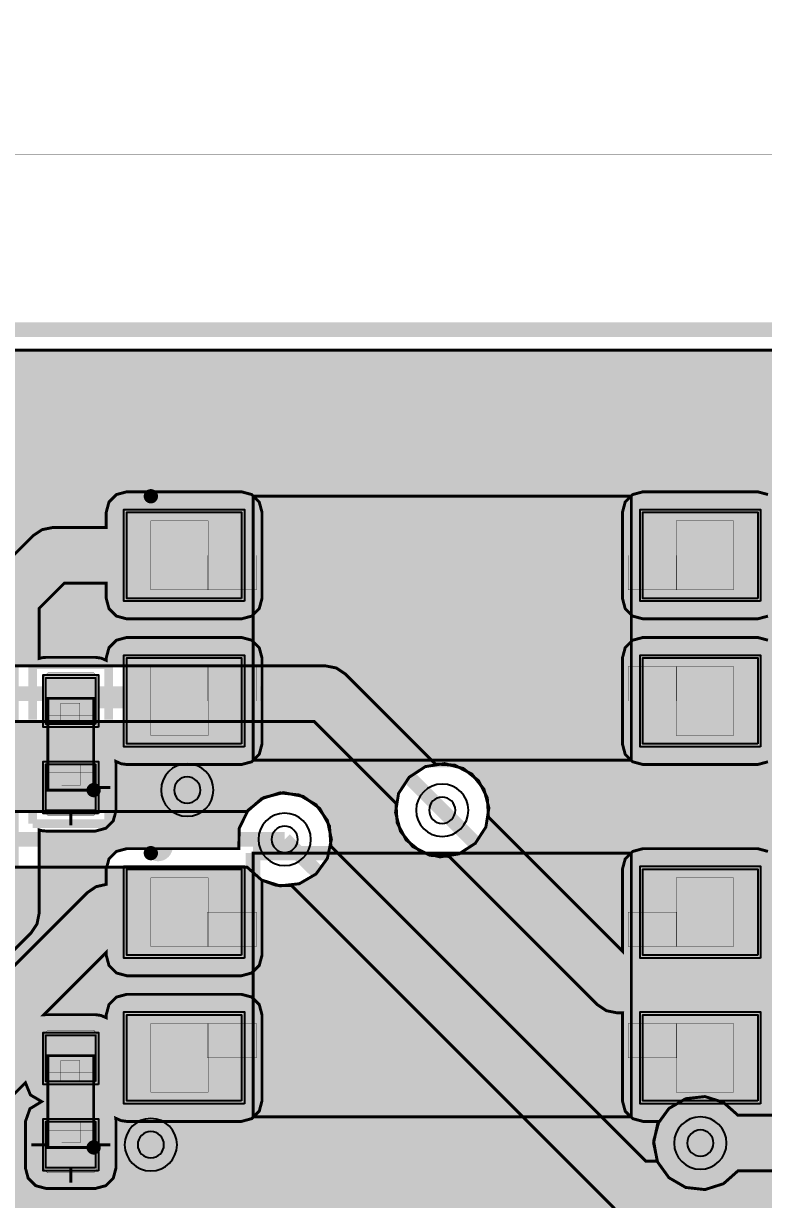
# Model space of a CAD drawing. Header units: millimetres. Extents: x 21.7 to 70.1, y -58 to -18.4.
# Drawn here: x 34.74 to 47.64, y -38.92 to -18.41 of the extents above; entities that cross this region are included whole.
import ezdxf

# ---------------------------------------------------------------- set-up
doc = ezdxf.new("R2010")
doc.units = ezdxf.units.MM
doc.header["$MEASUREMENT"] = 0
for name, color, linetype, true_color in [('Board-Outline-Layer', 7, 'Continuous', 0xff00ff), ('Bottom-Layer', 7, 'Continuous', 0x0000ff), ('Component-Marking-Layer', 7, 'Continuous', 0x66ffcc), ('Component-Shape-Layer', 7, 'Continuous', 0x00cccc), ('Document-Layer', 7, 'Continuous', 0xffffff), ('Hole-Layer', 7, 'Continuous', 0x222222), ('Multi-Layer', 7, 'Continuous', 0xc0c0c0), ('Pin-Floating-Layer', 7, 'Continuous', 0xff99ff), ('Pin-Soldering-Layer', 7, 'Continuous', 0xcc9999), ('Top-Layer', 7, 'Continuous', 0xff0000), ('Top-Paste-Mask-Layer', 7, 'Continuous', 0x808080), ('Top-Silkscreen-Layer', 7, 'Continuous', 0xffcc00), ('Top-Solder-Mask-Layer', 7, 'Continuous', 0x800080)]:
    doc.layers.add(name, color=color, linetype=linetype, true_color=true_color)

msp = doc.modelspace()

# ---------------------------------------------------------------- hatches: boundary and pattern name
at = {"layer": 'Bottom-Layer'}
for points in [[(30.203, -29.132), (30.203, -28.526), (30.215, -28.527), (30.226, -28.527), (32.551, -28.527), (32.948, -28.722), (33.39, -28.762), (33.815, -28.639), (34.168, -28.371), (34.401, -27.995), (34.482, -27.559), (34.401, -27.124), (34.168, -26.747), (33.815, -26.479), (33.39, -26.356), (32.948, -26.396), (32.551, -26.591), (30.226, -26.591), (30.215, -26.591), (30.203, -26.592), (30.203, -25.019), (30.273, -24.67), (30.47, -24.374), (30.766, -24.177), (31.115, -24.107), (56.515, -24.107), (56.864, -24.177), (57.16, -24.374), (57.358, -24.67), (57.427, -25.019), (57.427, -50.419), (57.358, -50.768), (57.16, -51.064), (56.864, -51.262), (56.515, -51.331), (31.115, -51.331), (30.766, -51.262), (30.47, -51.064), (30.273, -50.768), (30.203, -50.419), (30.203, -48.846), (30.215, -48.847), (30.226, -48.847), (32.086, -48.847), (32.217, -49.021), (32.424, -49.087), (34.124, -49.087), (34.303, -49.039), (34.434, -48.908), (34.482, -48.729), (34.482, -47.029), (34.434, -46.85), (34.303, -46.719), (34.124, -46.671), (32.424, -46.671), (32.217, -46.737), (32.086, -46.911), (30.226, -46.911), (30.215, -46.912), (30.203, -46.912), (30.203, -46.306), (30.215, -46.307), (30.226, -46.307), (32.551, -46.307), (32.948, -46.502), (33.39, -46.542), (33.815, -46.419), (34.168, -46.152), (34.401, -45.775), (34.482, -45.339), (34.401, -44.904), (34.168, -44.527), (33.815, -44.259), (33.39, -44.136), (32.948, -44.176), (32.551, -44.371), (30.226, -44.371), (30.215, -44.372), (30.203, -44.372), (30.203, -43.766), (30.215, -43.767), (30.226, -43.767), (32.551, -43.767), (32.938, -43.96), (33.368, -44.004), (33.786, -43.893), (34.139, -43.643), (34.381, -43.284), (36.526, -43.284), (39.139, -45.898), (39.139, -48.24), (38.915, -48.493), (38.813, -48.815), (38.85, -49.151), (39.02, -49.442), (39.294, -49.64), (39.624, -49.71), (39.955, -49.64), (40.228, -49.442), (40.398, -49.151), (40.435, -48.815), (40.333, -48.493), (40.109, -48.24), (40.109, -45.697), (40.072, -45.511), (39.967, -45.354), (37.07, -42.456), (36.912, -42.351), (36.727, -42.314), (34.381, -42.314), (34.139, -41.955), (33.786, -41.705), (33.368, -41.595), (32.938, -41.639), (32.551, -41.831), (30.226, -41.831), (30.215, -41.832), (30.203, -41.832), (30.203, -41.226), (30.215, -41.227), (30.226, -41.227), (32.551, -41.227), (32.938, -41.42), (33.368, -41.464), (33.786, -41.353), (34.139, -41.103), (34.381, -40.744), (37.01, -40.744), (38.818, -42.552), (38.838, -42.889), (38.994, -43.189), (39.257, -43.4), (39.584, -43.486), (39.917, -43.433), (40.201, -43.249), (40.385, -42.965), (40.438, -42.632), (40.352, -42.305), (40.141, -42.042), (39.841, -41.886), (39.504, -41.866), (37.554, -39.916), (37.397, -39.811), (37.211, -39.774), (34.381, -39.774), (34.139, -39.415), (33.786, -39.165), (33.368, -39.055), (32.938, -39.099), (32.551, -39.291), (30.226, -39.291), (30.215, -39.292), (30.203, -39.292), (30.203, -38.686), (30.215, -38.687), (30.226, -38.687), (32.551, -38.687), (32.948, -38.882), (33.39, -38.922), (33.815, -38.799), (34.168, -38.532), (34.401, -38.155), (34.482, -37.719), (34.401, -37.284), (34.168, -36.907), (33.815, -36.639), (33.39, -36.516), (32.948, -36.556), (32.551, -36.751), (30.226, -36.751), (30.215, -36.752), (30.203, -36.752), (30.203, -36.146), (30.215, -36.147), (30.226, -36.147), (32.551, -36.147), (32.948, -36.342), (33.39, -36.382), (33.815, -36.259), (34.168, -35.992), (34.401, -35.615), (34.482, -35.179), (34.401, -34.744), (34.168, -34.367), (33.815, -34.099), (33.39, -33.976), (32.948, -34.016), (32.551, -34.211), (30.226, -34.211), (30.215, -34.212), (30.203, -34.212), (30.203, -33.606), (30.215, -33.607), (30.226, -33.607), (32.551, -33.607), (32.938, -33.8), (33.368, -33.844), (33.786, -33.733), (34.139, -33.483), (34.381, -33.124), (38.635, -33.124), (38.888, -33.348), (39.21, -33.45), (39.545, -33.413), (39.837, -33.243), (40.035, -32.97), (40.105, -32.639), (40.035, -32.309), (39.837, -32.035), (39.545, -31.865), (39.21, -31.828), (38.888, -31.93), (38.635, -32.154), (34.381, -32.154), (34.139, -31.795), (33.786, -31.545), (33.368, -31.435), (32.938, -31.479), (32.551, -31.671), (30.226, -31.671), (30.215, -31.672), (30.203, -31.672), (30.203, -31.066), (30.215, -31.067), (30.226, -31.067), (32.551, -31.067), (32.938, -31.26), (33.368, -31.304), (33.786, -31.193), (34.139, -30.943), (34.381, -30.584), (39.804, -30.584), (41.231, -32.011), (41.251, -32.348), (41.407, -32.648), (41.67, -32.859), (41.997, -32.945), (42.33, -32.892), (42.614, -32.708), (42.798, -32.424), (42.851, -32.091), (42.765, -31.764), (42.554, -31.501), (42.254, -31.345), (41.917, -31.325), (40.348, -29.756), (40.191, -29.651), (40.005, -29.614), (34.381, -29.614), (34.139, -29.255), (33.786, -29.005), (33.368, -28.895), (32.938, -28.939), (32.551, -29.131), (30.226, -29.131), (30.215, -29.132)], [(50.442, -37.45), (47.193, -37.45), (46.94, -37.226), (46.618, -37.124), (46.282, -37.161), (45.99, -37.331), (45.792, -37.604), (45.722, -37.935), (45.792, -38.265), (45.99, -38.539), (46.282, -38.709), (46.618, -38.746), (46.94, -38.644), (47.193, -38.42), (50.442, -38.42), (50.442, -43.561), (50.479, -43.747), (50.584, -43.904), (51.096, -44.416), (51.188, -44.789), (51.4, -45.109), (51.709, -45.339), (51.383, -45.587), (51.168, -45.936), (51.093, -46.339), (51.168, -46.742), (51.383, -47.091), (51.709, -47.339), (51.375, -47.596), (51.16, -47.957), (51.094, -48.373), (51.185, -48.783), (51.421, -49.131), (51.769, -49.367), (52.18, -49.459), (52.595, -49.392), (52.957, -49.177), (53.213, -48.844), (53.479, -49.185), (53.854, -49.4), (54.283, -49.457), (54.701, -49.347), (55.047, -49.088), (55.268, -48.716), (55.268, -49.456), (55.036, -49.688), (51.836, -49.688), (50.724, -48.576), (50.704, -48.239), (50.548, -47.939), (50.285, -47.728), (49.958, -47.642), (49.625, -47.695), (49.341, -47.88), (49.157, -48.163), (49.104, -48.496), (49.19, -48.823), (49.401, -49.087), (49.701, -49.242), (50.038, -49.263), (51.292, -50.516), (51.449, -50.621), (51.635, -50.658), (55.237, -50.658), (55.423, -50.621), (55.58, -50.516), (56.096, -50), (56.201, -49.843), (56.238, -49.657), (56.238, -46.639), (56.201, -46.453), (56.096, -46.296), (55.806, -46.006), (55.649, -45.901), (55.463, -45.864), (55.228, -45.864), (55.017, -45.559), (54.718, -45.339), (55.038, -45.097), (55.252, -44.758), (55.333, -44.365), (55.27, -43.968), (56.06, -43.178), (56.165, -43.021), (56.202, -42.835), (56.202, -26.38), (56.165, -26.194), (56.06, -26.037), (55.207, -25.184), (55.05, -25.079), (54.864, -25.042), (50.8, -25.042), (50.614, -25.079), (50.457, -25.184), (48.761, -26.88), (48.424, -26.9), (48.124, -27.055), (47.913, -27.319), (47.827, -27.646), (47.88, -27.979), (48.065, -28.263), (48.348, -28.447), (48.681, -28.5), (49.008, -28.414), (49.272, -28.203), (49.427, -27.903), (49.448, -27.566), (51.001, -26.012), (51.3, -26.012), (51.149, -26.144), (51.093, -26.337), (51.093, -27.861), (51.141, -28.04), (51.272, -28.171), (51.451, -28.219), (51.52, -28.219), (51.225, -28.572), (51.096, -29.014), (51.156, -29.47), (50.584, -30.042), (50.479, -30.199), (50.442, -30.385)]]:
    msp.add_hatch(color=256, dxfattribs=at).paths.add_polyline_path(points)
at = {"layer": 'Component-Marking-Layer'}
for points in [[(36.897, -26.656, 1), (37.017, -26.656, 1)], [(36.897, -26.656, 1), (37.017, -26.656, 1)], [(35.9, -31.78, 1), (36.02, -31.78, 1)], [(35.9, -31.78, 1), (36.02, -31.78, 1)], [(36.897, -32.879, 1), (37.017, -32.879, 1)], [(36.897, -32.879, 1), (37.017, -32.879, 1)], [(35.9, -38.011, 1), (36.02, -38.011, 1)], [(35.9, -38.011, 1), (36.02, -38.011, 1)]]:
    msp.add_hatch(color=256, dxfattribs=at).paths.add_polyline_path(points)
at = {"layer": 'Pin-Floating-Layer'}
for points in [[(37.947, -27.686), (38.797, -27.686), (38.797, -28.286), (37.947, -28.286)], [(37.947, -27.686), (38.797, -27.686), (38.797, -28.286), (37.947, -28.286)], [(46.127, -28.286), (45.277, -28.286), (45.277, -27.686), (46.127, -27.686)], [(46.127, -28.286), (45.277, -28.286), (45.277, -27.686), (46.127, -27.686)], [(37.947, -29.626), (38.797, -29.626), (38.797, -30.226), (37.947, -30.226)], [(37.947, -29.626), (38.797, -29.626), (38.797, -30.226), (37.947, -30.226)], [(46.127, -30.226), (45.277, -30.226), (45.277, -29.626), (46.127, -29.626)], [(46.127, -30.226), (45.277, -30.226), (45.277, -29.626), (46.127, -29.626)], [(37.947, -33.909), (38.797, -33.909), (38.797, -34.509), (37.947, -34.509)], [(37.947, -33.909), (38.797, -33.909), (38.797, -34.509), (37.947, -34.509)], [(46.127, -34.509), (45.277, -34.509), (45.277, -33.909), (46.127, -33.909)], [(46.127, -34.509), (45.277, -34.509), (45.277, -33.909), (46.127, -33.909)], [(37.947, -35.849), (38.797, -35.849), (38.797, -36.449), (37.947, -36.449)], [(37.947, -35.849), (38.797, -35.849), (38.797, -36.449), (37.947, -36.449)], [(46.127, -36.449), (45.277, -36.449), (45.277, -35.849), (46.127, -35.849)], [(46.127, -36.449), (45.277, -36.449), (45.277, -35.849), (46.127, -35.849)]]:
    msp.add_hatch(color=256, dxfattribs=at).paths.add_polyline_path(points)
at = {"layer": 'Pin-Soldering-Layer'}
for points in [[(36.957, -27.086), (37.957, -27.086), (37.957, -28.286), (36.957, -28.286)], [(36.957, -27.086), (37.957, -27.086), (37.957, -28.286), (36.957, -28.286)], [(47.117, -28.286), (46.117, -28.286), (46.117, -27.086), (47.117, -27.086)], [(47.117, -28.286), (46.117, -28.286), (46.117, -27.086), (47.117, -27.086)], [(36.957, -29.626), (37.957, -29.626), (37.957, -30.826), (36.957, -30.826)], [(36.957, -29.626), (37.957, -29.626), (37.957, -30.826), (36.957, -30.826)], [(47.117, -30.826), (46.117, -30.826), (46.117, -29.626), (47.117, -29.626)], [(47.117, -30.826), (46.117, -30.826), (46.117, -29.626), (47.117, -29.626)], [(35.96, -30.179), (35.16, -30.179), (35.16, -30.479), (35.96, -30.479)], [(35.96, -30.179), (35.16, -30.179), (35.16, -30.479), (35.96, -30.479)], [(35.96, -31.779), (35.16, -31.779), (35.16, -31.479), (35.96, -31.479)], [(35.96, -31.779), (35.16, -31.779), (35.16, -31.479), (35.96, -31.479)], [(36.957, -33.309), (37.957, -33.309), (37.957, -34.509), (36.957, -34.509)], [(36.957, -33.309), (37.957, -33.309), (37.957, -34.509), (36.957, -34.509)], [(47.117, -34.509), (46.117, -34.509), (46.117, -33.309), (47.117, -33.309)], [(47.117, -34.509), (46.117, -34.509), (46.117, -33.309), (47.117, -33.309)], [(36.957, -35.849), (37.957, -35.849), (37.957, -37.049), (36.957, -37.049)], [(36.957, -35.849), (37.957, -35.849), (37.957, -37.049), (36.957, -37.049)], [(47.117, -37.049), (46.117, -37.049), (46.117, -35.849), (47.117, -35.849)], [(47.117, -37.049), (46.117, -37.049), (46.117, -35.849), (47.117, -35.849)], [(35.96, -36.411), (35.16, -36.411), (35.16, -36.711), (35.96, -36.711)], [(35.96, -36.411), (35.16, -36.411), (35.16, -36.711), (35.96, -36.711)], [(35.96, -38.011), (35.16, -38.011), (35.16, -37.711), (35.96, -37.711)], [(35.96, -38.011), (35.16, -38.011), (35.16, -37.711), (35.96, -37.711)]]:
    msp.add_hatch(color=256, dxfattribs=at).paths.add_polyline_path(points)
at = {"layer": 'Top-Layer'}
for points in [[(57.427, -25.019), (57.427, -29.627), (55.27, -27.47), (55.333, -27.068), (55.248, -26.67), (55.027, -26.329), (54.698, -26.089), (54.698, -26.035), (54.661, -25.849), (54.556, -25.692), (54.175, -25.311), (54.018, -25.206), (53.832, -25.169), (50.927, -25.169), (50.741, -25.206), (50.584, -25.311), (49.187, -26.708), (49.097, -26.833), (49.05, -26.981), (48.673, -26.871), (48.289, -26.951), (47.986, -27.201), (47.895, -27.201), (47.895, -26.936), (47.847, -26.757), (47.716, -26.626), (47.537, -26.578), (45.537, -26.578), (45.358, -26.626), (45.227, -26.757), (45.179, -26.936), (45.179, -28.436), (45.227, -28.615), (45.358, -28.746), (45.537, -28.794), (47.537, -28.794), (47.716, -28.746), (47.847, -28.615), (47.895, -28.436), (47.895, -28.171), (47.986, -28.171), (48.287, -28.42), (48.669, -28.501), (49.045, -28.394), (49.045, -29.073), (48.377, -29.741), (47.895, -29.741), (47.895, -29.476), (47.847, -29.297), (47.716, -29.166), (47.537, -29.118), (45.537, -29.118), (45.358, -29.166), (45.227, -29.297), (45.179, -29.476), (45.179, -30.976), (45.227, -31.155), (45.358, -31.286), (45.537, -31.334), (47.537, -31.334), (47.716, -31.286), (47.847, -31.155), (47.895, -30.976), (47.895, -30.711), (48.578, -30.711), (48.764, -30.674), (48.921, -30.569), (49.807, -29.683), (49.807, -33.424), (47.895, -33.424), (47.895, -33.159), (47.847, -32.98), (47.716, -32.849), (47.537, -32.801), (45.537, -32.801), (45.358, -32.849), (45.227, -32.98), (45.179, -33.159), (45.179, -34.587), (42.843, -32.251), (42.823, -31.914), (42.668, -31.614), (42.404, -31.403), (42.077, -31.317), (41.744, -31.37), (41.461, -31.555), (41.276, -31.838), (41.223, -32.171), (41.309, -32.498), (41.52, -32.762), (41.82, -32.917), (42.157, -32.937), (44.742, -35.522), (44.899, -35.627), (45.085, -35.664), (45.181, -35.664), (45.179, -35.682), (45.179, -35.699), (45.179, -37.199), (45.227, -37.378), (45.358, -37.509), (45.537, -37.557), (45.815, -37.557), (45.723, -37.9), (45.785, -38.25), (45.587, -38.25), (40.096, -32.759), (40.072, -32.407), (39.901, -32.099), (39.615, -31.891), (39.269, -31.824), (38.927, -31.909), (38.652, -32.131), (38.497, -32.448), (38.491, -32.801), (36.537, -32.801), (36.358, -32.849), (36.227, -32.98), (36.179, -33.159), (36.179, -33.424), (36.002, -33.464), (35.852, -33.566), (34.462, -34.957), (34.436, -34.847), (34.399, -34.74), (34.867, -34.272), (34.972, -34.115), (35.009, -33.929), (35.009, -32.474), (35.068, -32.489), (35.128, -32.494), (35.992, -32.494), (36.171, -32.446), (36.302, -32.315), (36.35, -32.136), (36.35, -31.33), (36.349, -31.304), (36.347, -31.279), (36.438, -31.32), (36.537, -31.334), (38.537, -31.334), (38.716, -31.286), (38.847, -31.155), (38.895, -30.976), (38.895, -29.476), (38.847, -29.297), (38.716, -29.166), (38.537, -29.118), (36.537, -29.118), (36.358, -29.166), (36.227, -29.297), (36.179, -29.476), (36.179, -29.517), (36.089, -29.478), (35.992, -29.465), (35.128, -29.465), (35.068, -29.47), (35.009, -29.485), (35.009, -28.61), (35.448, -28.171), (36.179, -28.171), (36.179, -28.436), (36.227, -28.615), (36.358, -28.746), (36.537, -28.794), (38.537, -28.794), (38.716, -28.746), (38.847, -28.615), (38.895, -28.436), (38.895, -26.936), (38.847, -26.757), (38.716, -26.626), (38.537, -26.578), (36.537, -26.578), (36.358, -26.626), (36.227, -26.757), (36.179, -26.936), (36.179, -27.201), (35.247, -27.201), (35.062, -27.238), (34.904, -27.343), (34.461, -27.787), (34.456, -27.308), (34.265, -26.868), (33.919, -26.537), (33.471, -26.367), (32.993, -26.384), (32.558, -26.586), (32.236, -26.941), (32.077, -27.392), (32.107, -27.871), (32.32, -28.3), (32.682, -28.612), (33.138, -28.76), (33.615, -28.718), (34.039, -28.494), (34.039, -29.164), (33.642, -28.948), (33.194, -28.894), (32.757, -29.007), (32.392, -29.274), (32.15, -29.655), (32.066, -30.099), (32.15, -30.543), (32.392, -30.924), (32.757, -31.191), (33.194, -31.305), (33.642, -31.25), (34.039, -31.034), (34.039, -31.704), (33.642, -31.488), (33.194, -31.434), (32.757, -31.547), (32.392, -31.814), (32.15, -32.195), (32.066, -32.639), (32.15, -33.083), (32.392, -33.464), (32.757, -33.731), (33.194, -33.845), (33.642, -33.79), (34.039, -33.574), (34.039, -33.728), (33.713, -34.054), (33.301, -33.971), (32.885, -34.035), (32.517, -34.238), (32.24, -34.555), (32.088, -34.947), (32.081, -35.368), (32.218, -35.765), (32.483, -36.092), (32.844, -36.308), (33.257, -36.387), (33.672, -36.32), (34.039, -36.114), (34.039, -36.244), (33.696, -36.587), (33.234, -36.512), (32.778, -36.617), (32.397, -36.889), (32.147, -37.284), (32.066, -37.745), (32.167, -38.202), (32.433, -38.587), (32.826, -38.841), (33.286, -38.927), (33.744, -38.832), (34.132, -38.57), (34.391, -38.18), (34.482, -37.721), (34.392, -37.262), (34.771, -36.884), (34.857, -37.095), (35.053, -37.211), (34.849, -37.336), (34.77, -37.561), (34.77, -38.368), (34.818, -38.547), (34.949, -38.678), (35.128, -38.726), (35.992, -38.726), (36.171, -38.678), (36.302, -38.547), (36.35, -38.368), (36.35, -37.561), (36.349, -37.531), (36.345, -37.502), (36.437, -37.543), (36.537, -37.557), (38.537, -37.557), (38.716, -37.509), (38.847, -37.378), (38.895, -37.199), (38.895, -35.699), (38.847, -35.52), (38.716, -35.389), (38.537, -35.341), (36.537, -35.341), (36.358, -35.389), (36.227, -35.52), (36.179, -35.699), (36.179, -35.749), (36.089, -35.71), (35.992, -35.696), (35.128, -35.696), (35.11, -35.697), (35.092, -35.698), (36.179, -34.611), (36.179, -34.659), (36.227, -34.838), (36.358, -34.969), (36.537, -35.017), (38.537, -35.017), (38.716, -34.969), (38.847, -34.838), (38.895, -34.659), (38.895, -33.352), (39.145, -33.441), (39.41, -33.445), (45.043, -39.078), (45.131, -39.148), (45.232, -39.195), (45.193, -39.285), (45.179, -39.382), (45.179, -40.882), (45.227, -41.061), (45.358, -41.192), (45.537, -41.24), (47.537, -41.24), (47.781, -41.145), (47.894, -40.909), (47.943, -40.919), (47.992, -40.922), (48.799, -40.922), (49.024, -40.843), (49.149, -40.639), (49.244, -40.815), (49.417, -40.913), (49.417, -43.524), (48.222, -42.329), (48.072, -42.227), (47.895, -42.187), (47.895, -41.922), (47.847, -41.743), (47.716, -41.612), (47.537, -41.564), (45.537, -41.564), (45.358, -41.612), (45.227, -41.743), (45.179, -41.922), (45.179, -43.422), (45.227, -43.601), (45.358, -43.732), (45.537, -43.78), (47.537, -43.78), (47.716, -43.732), (47.847, -43.601), (47.895, -43.422), (47.895, -43.374), (48.679, -44.159), (48.679, -45.552), (48.008, -45.552), (47.95, -45.556), (47.894, -45.57), (47.778, -45.34), (47.537, -45.247), (45.537, -45.247), (45.358, -45.295), (45.227, -45.426), (45.179, -45.605), (45.179, -47.105), (45.227, -47.284), (45.358, -47.415), (45.537, -47.463), (47.537, -47.463), (47.714, -47.417), (47.844, -47.289), (47.895, -47.114), (47.951, -47.127), (48.008, -47.132), (48.679, -47.132), (48.679, -48.508), (48.541, -48.435), (48.387, -48.41), (47.895, -48.41), (47.895, -48.145), (47.847, -47.966), (47.716, -47.835), (47.537, -47.787), (45.537, -47.787), (45.358, -47.835), (45.227, -47.966), (45.179, -48.145), (45.179, -49.645), (45.227, -49.824), (45.358, -49.955), (45.537, -50.003), (47.537, -50.003), (47.716, -49.955), (47.847, -49.824), (47.895, -49.645), (47.895, -49.38), (48.186, -49.38), (49.822, -51.016), (49.979, -51.121), (50.165, -51.158), (53.213, -51.158), (53.399, -51.121), (53.556, -51.016), (54.556, -50.016), (54.661, -49.859), (54.698, -49.673), (54.698, -49.349), (55.031, -49.104), (55.253, -48.755), (55.333, -48.35), (55.261, -47.943), (55.046, -47.59), (54.718, -47.339), (55.044, -47.091), (55.258, -46.742), (55.333, -46.339), (55.258, -45.936), (55.044, -45.587), (54.718, -45.339), (55.044, -45.091), (55.258, -44.742), (55.333, -44.339), (55.258, -43.936), (55.044, -43.587), (54.718, -43.339), (55.038, -43.097), (55.252, -42.758), (55.333, -42.365), (55.27, -41.968), (57.427, -39.811), (57.427, -50.419), (57.358, -50.768), (57.16, -51.064), (56.864, -51.262), (56.515, -51.331), (31.115, -51.331), (30.766, -51.262), (30.47, -51.064), (30.273, -50.768), (30.203, -50.419), (30.203, -25.019), (30.273, -24.67), (30.47, -24.374), (30.766, -24.177), (31.115, -24.107), (56.515, -24.107), (56.864, -24.177), (57.16, -24.374), (57.358, -24.67)], [(38.537, -28.436), (36.537, -28.436), (36.537, -26.936), (38.537, -26.936)], [(47.537, -28.436), (45.537, -28.436), (45.537, -26.936), (47.537, -26.936)], [(38.537, -30.976), (36.537, -30.976), (36.537, -29.476), (38.537, -29.476)], [(47.537, -30.976), (45.537, -30.976), (45.537, -29.476), (47.537, -29.476)], [(35.992, -30.629), (35.128, -30.629), (35.128, -29.823), (35.992, -29.823)], [(35.992, -32.136), (35.128, -32.136), (35.128, -31.33), (35.992, -31.33)], [(38.537, -34.659), (36.537, -34.659), (36.537, -33.159), (38.537, -33.159)], [(47.537, -34.659), (45.537, -34.659), (45.537, -33.159), (47.537, -33.159)], [(38.537, -37.199), (36.537, -37.199), (36.537, -35.699), (38.537, -35.699)], [(47.537, -37.199), (45.537, -37.199), (45.537, -35.699), (47.537, -35.699)], [(35.992, -36.861), (35.128, -36.861), (35.128, -36.054), (35.992, -36.054)], [(35.992, -38.368), (35.128, -38.368), (35.128, -37.561), (35.992, -37.561)]]:
    msp.add_hatch(color=256, dxfattribs=at).paths.add_polyline_path(points)
at = {"layer": 'Top-Paste-Mask-Layer'}
for points in [[(38.537, -28.436), (36.537, -28.436), (36.537, -26.936), (38.537, -26.936)], [(47.537, -28.436), (45.537, -28.436), (45.537, -26.936), (47.537, -26.936)], [(38.537, -30.976), (36.537, -30.976), (36.537, -29.476), (38.537, -29.476)], [(47.537, -30.976), (45.537, -30.976), (45.537, -29.476), (47.537, -29.476)], [(35.11, -29.784), (35.11, -30.584), (35.16, -30.634), (35.388, -30.634), (35.388, -30.264), (35.718, -30.264), (35.718, -30.634), (35.96, -30.634), (36.01, -30.584), (36.01, -29.784), (35.96, -29.734), (35.16, -29.734)], [(35.11, -29.784), (35.11, -30.584), (35.16, -30.634), (35.388, -30.634), (35.388, -30.264), (35.718, -30.264), (35.718, -30.634), (35.96, -30.634), (36.01, -30.584), (36.01, -29.784), (35.96, -29.734), (35.16, -29.734)], [(36.01, -32.174), (36.01, -31.374), (35.96, -31.324), (35.732, -31.324), (35.732, -31.694), (35.402, -31.694), (35.402, -31.324), (35.16, -31.324), (35.11, -31.374), (35.11, -32.174), (35.16, -32.224), (35.96, -32.224)], [(36.01, -32.174), (36.01, -31.374), (35.96, -31.324), (35.732, -31.324), (35.732, -31.694), (35.402, -31.694), (35.402, -31.324), (35.16, -31.324), (35.11, -31.374), (35.11, -32.174), (35.16, -32.224), (35.96, -32.224)], [(38.537, -34.659), (36.537, -34.659), (36.537, -33.159), (38.537, -33.159)], [(47.537, -34.659), (45.537, -34.659), (45.537, -33.159), (47.537, -33.159)], [(38.537, -37.199), (36.537, -37.199), (36.537, -35.699), (38.537, -35.699)], [(47.537, -37.199), (45.537, -37.199), (45.537, -35.699), (47.537, -35.699)], [(35.11, -36.016), (35.11, -36.816), (35.16, -36.866), (35.388, -36.866), (35.388, -36.496), (35.718, -36.496), (35.718, -36.866), (35.96, -36.866), (36.01, -36.816), (36.01, -36.016), (35.96, -35.966), (35.16, -35.966)], [(35.11, -36.016), (35.11, -36.816), (35.16, -36.866), (35.388, -36.866), (35.388, -36.496), (35.718, -36.496), (35.718, -36.866), (35.96, -36.866), (36.01, -36.816), (36.01, -36.016), (35.96, -35.966), (35.16, -35.966)], [(36.01, -38.406), (36.01, -37.606), (35.96, -37.556), (35.732, -37.556), (35.732, -37.926), (35.402, -37.926), (35.402, -37.556), (35.16, -37.556), (35.11, -37.606), (35.11, -38.406), (35.16, -38.456), (35.96, -38.456)], [(36.01, -38.406), (36.01, -37.606), (35.96, -37.556), (35.732, -37.556), (35.732, -37.926), (35.402, -37.926), (35.402, -37.556), (35.16, -37.556), (35.11, -37.606), (35.11, -38.406), (35.16, -38.456), (35.96, -38.456)]]:
    msp.add_hatch(color=256, dxfattribs=at).paths.add_polyline_path(points)
at = {"layer": 'Top-Solder-Mask-Layer'}
for points in [[(38.588, -28.487), (36.486, -28.487), (36.486, -26.885), (38.588, -26.885)], [(47.588, -28.487), (45.486, -28.487), (45.486, -26.885), (47.588, -26.885)], [(38.588, -31.027), (36.486, -31.027), (36.486, -29.425), (38.588, -29.425)], [(47.588, -31.027), (45.486, -31.027), (45.486, -29.425), (47.588, -29.425)], [(36.043, -30.68), (35.077, -30.68), (35.077, -29.772), (36.043, -29.772)], [(36.043, -32.187), (35.077, -32.187), (35.077, -31.279), (36.043, -31.279)], [(38.588, -34.71), (36.486, -34.71), (36.486, -33.108), (38.588, -33.108)], [(47.588, -34.71), (45.486, -34.71), (45.486, -33.108), (47.588, -33.108)], [(38.588, -37.25), (36.486, -37.25), (36.486, -35.648), (38.588, -35.648)], [(47.588, -37.25), (45.486, -37.25), (45.486, -35.648), (47.588, -35.648)], [(36.043, -36.912), (35.077, -36.912), (35.077, -36.004), (36.043, -36.004)], [(36.043, -38.418), (35.077, -38.418), (35.077, -37.51), (36.043, -37.51)]]:
    msp.add_hatch(color=256, dxfattribs=at).paths.add_polyline_path(points)

# ---------------------------------------------------------------- linework, layer by layer
at = {"layer": 'Board-Outline-Layer', "const_width": 0.254}
msp.add_lwpolyline([(29.845, -50.419), (29.845, -25.019, -0.414), (31.115, -23.749), (56.515, -23.749, -0.414), (57.785, -25.019), (57.785, -50.419, -0.414), (56.515, -51.689), (31.115, -51.689, -0.414)], format="xyb", close=True, dxfattribs=at)
at = {"layer": 'Bottom-Layer', "const_width": 0.00508}
msp.add_lwpolyline([(21.717, -58.039), (21.717, -18.415), (66.421, -18.415), (66.421, -58.039)], close=True, dxfattribs=at)
at = {"layer": 'Bottom-Layer'}
for points, const_width in [([(31.115, -24.107), (56.515, -24.107)], 0.0508), ([(34.381, -30.584), (39.804, -30.584), (41.231, -32.011), (41.251, -32.348), (41.407, -32.648), (41.67, -32.859), (41.997, -32.945), (42.33, -32.892), (42.614, -32.708), (42.798, -32.424), (42.851, -32.091), (42.765, -31.764), (42.554, -31.501), (42.254, -31.345), (41.917, -31.325), (40.348, -29.756), (40.191, -29.651), (40.005, -29.614), (34.381, -29.614)], 0.0508), ([(33.274, -30.099), (40.005, -30.099), (42.037, -32.131)], 0.254), ([(34.381, -33.124), (38.635, -33.124), (38.888, -33.348), (39.21, -33.45), (39.545, -33.413), (39.837, -33.243), (40.035, -32.97), (40.105, -32.639), (40.035, -32.309), (39.837, -32.035), (39.545, -31.865), (39.21, -31.828), (38.888, -31.93), (38.635, -32.154), (34.381, -32.154)], 0.0508), ([(33.186, -32.639), (39.29, -32.639)], 0.254), ([(50.442, -37.45), (47.193, -37.45), (46.94, -37.226), (46.618, -37.124), (46.282, -37.161), (45.99, -37.331), (45.792, -37.604), (45.722, -37.935), (45.792, -38.265), (45.99, -38.539), (46.282, -38.709), (46.618, -38.746), (46.94, -38.644), (47.193, -38.42), (50.442, -38.42)], 0.0508), ([(46.537, -37.935), (50.927, -37.935)], 0.254)]:
    msp.add_lwpolyline(points, dxfattribs=dict(at, const_width=const_width))
at = {"layer": 'Component-Marking-Layer', "const_width": 0.129}
for points in [[(36.897, -26.656, 1), (37.017, -26.656), (37.017, -26.656, 1), (36.897, -26.656)], [(36.897, -26.656, 1), (37.017, -26.656), (37.017, -26.656, 1), (36.897, -26.656)], [(35.9, -31.78, 1), (36.02, -31.78), (36.02, -31.78, 1), (35.9, -31.78)], [(35.9, -31.78, 1), (36.02, -31.78), (36.02, -31.78, 1), (35.9, -31.78)], [(36.897, -32.879, 1), (37.017, -32.879), (37.017, -32.879, 1), (36.897, -32.879)], [(36.897, -32.879, 1), (37.017, -32.879), (37.017, -32.879, 1), (36.897, -32.879)], [(35.9, -38.011, 1), (36.02, -38.011), (36.02, -38.011, 1), (35.9, -38.011)], [(35.9, -38.011, 1), (36.02, -38.011), (36.02, -38.011, 1), (35.9, -38.011)]]:
    msp.add_lwpolyline(points, format="xyb", dxfattribs=at)
at = {"layer": 'Component-Shape-Layer', "const_width": 0.0508}
for points in [[(38.74, -26.656), (45.334, -26.656), (45.334, -31.256), (38.74, -31.256)], [(38.74, -26.656), (45.334, -26.656), (45.334, -31.256), (38.74, -31.256)], [(35.96, -31.779), (35.16, -31.779), (35.16, -30.179), (35.96, -30.179)], [(35.96, -31.779), (35.16, -31.779), (35.16, -30.179), (35.96, -30.179)], [(38.74, -32.879), (45.334, -32.879), (45.334, -37.479), (38.74, -37.479)], [(38.74, -32.879), (45.334, -32.879), (45.334, -37.479), (38.74, -37.479)], [(35.96, -38.011), (35.16, -38.011), (35.16, -36.411), (35.96, -36.411)], [(35.96, -38.011), (35.16, -38.011), (35.16, -36.411), (35.96, -36.411)]]:
    msp.add_lwpolyline(points, close=True, dxfattribs=at)
at = {"layer": 'Document-Layer', "const_width": 0.6}
for points in [[(35.895, -27.686, 1), (36.495, -27.686, 1)], [(35.895, -27.686, 1), (36.495, -27.686, 1)], [(35.895, -33.909, 1), (36.495, -33.909, 1)], [(35.895, -33.909, 1), (36.495, -33.909, 1)]]:
    msp.add_lwpolyline(points, format="xyb", close=True, dxfattribs=at)
at = {"layer": 'Hole-Layer'}
for points in [[(37.363, -31.779, 1), (37.821, -31.779, 1)], [(41.808, -32.131, 1), (42.266, -32.131, 1)], [(39.061, -32.639, 1), (39.519, -32.639, 1)], [(46.309, -37.935, 1), (46.766, -37.935, 1)], [(36.728, -37.964, 1), (37.186, -37.964, 1)]]:
    msp.add_lwpolyline(points, format="xyb", close=True, dxfattribs=at)
at = {"layer": 'Multi-Layer'}
for points in [[(37.135, -31.779, 1), (38.049, -31.779, 1)], [(41.58, -32.131, 1), (42.494, -32.131, 1)], [(38.833, -32.639, 1), (39.747, -32.639, 1)], [(36.5, -37.964, 1), (37.414, -37.964, 1)], [(46.08, -37.935, 1), (46.994, -37.935, 1)]]:
    msp.add_lwpolyline(points, format="xyb", close=True, dxfattribs=at)
at = {"layer": 'Pin-Floating-Layer', "const_width": 0.00508}
for points in [[(37.947, -27.686), (38.797, -27.686), (38.797, -28.286), (37.947, -28.286)], [(37.947, -27.686), (38.797, -27.686), (38.797, -28.286), (37.947, -28.286)], [(46.127, -28.286), (45.277, -28.286), (45.277, -27.686), (46.127, -27.686)], [(46.127, -28.286), (45.277, -28.286), (45.277, -27.686), (46.127, -27.686)], [(37.947, -29.626), (38.797, -29.626), (38.797, -30.226), (37.947, -30.226)], [(37.947, -29.626), (38.797, -29.626), (38.797, -30.226), (37.947, -30.226)], [(46.127, -30.226), (45.277, -30.226), (45.277, -29.626), (46.127, -29.626)], [(46.127, -30.226), (45.277, -30.226), (45.277, -29.626), (46.127, -29.626)], [(37.947, -33.909), (38.797, -33.909), (38.797, -34.509), (37.947, -34.509)], [(37.947, -33.909), (38.797, -33.909), (38.797, -34.509), (37.947, -34.509)], [(46.127, -34.509), (45.277, -34.509), (45.277, -33.909), (46.127, -33.909)], [(46.127, -34.509), (45.277, -34.509), (45.277, -33.909), (46.127, -33.909)], [(37.947, -35.849), (38.797, -35.849), (38.797, -36.449), (37.947, -36.449)], [(37.947, -35.849), (38.797, -35.849), (38.797, -36.449), (37.947, -36.449)], [(46.127, -36.449), (45.277, -36.449), (45.277, -35.849), (46.127, -35.849)], [(46.127, -36.449), (45.277, -36.449), (45.277, -35.849), (46.127, -35.849)]]:
    msp.add_lwpolyline(points, close=True, dxfattribs=at)
at = {"layer": 'Pin-Soldering-Layer', "const_width": 0.00508}
for points in [[(36.957, -27.086), (37.957, -27.086), (37.957, -28.286), (36.957, -28.286)], [(36.957, -27.086), (37.957, -27.086), (37.957, -28.286), (36.957, -28.286)], [(47.117, -28.286), (46.117, -28.286), (46.117, -27.086), (47.117, -27.086)], [(47.117, -28.286), (46.117, -28.286), (46.117, -27.086), (47.117, -27.086)], [(36.957, -29.626), (37.957, -29.626), (37.957, -30.826), (36.957, -30.826)], [(36.957, -29.626), (37.957, -29.626), (37.957, -30.826), (36.957, -30.826)], [(47.117, -30.826), (46.117, -30.826), (46.117, -29.626), (47.117, -29.626)], [(47.117, -30.826), (46.117, -30.826), (46.117, -29.626), (47.117, -29.626)], [(35.96, -30.179), (35.16, -30.179), (35.16, -30.479), (35.96, -30.479)], [(35.96, -30.179), (35.16, -30.179), (35.16, -30.479), (35.96, -30.479)], [(35.96, -31.779), (35.16, -31.779), (35.16, -31.479), (35.96, -31.479)], [(35.96, -31.779), (35.16, -31.779), (35.16, -31.479), (35.96, -31.479)], [(36.957, -33.309), (37.957, -33.309), (37.957, -34.509), (36.957, -34.509)], [(36.957, -33.309), (37.957, -33.309), (37.957, -34.509), (36.957, -34.509)], [(47.117, -34.509), (46.117, -34.509), (46.117, -33.309), (47.117, -33.309)], [(47.117, -34.509), (46.117, -34.509), (46.117, -33.309), (47.117, -33.309)], [(36.957, -35.849), (37.957, -35.849), (37.957, -37.049), (36.957, -37.049)], [(36.957, -35.849), (37.957, -35.849), (37.957, -37.049), (36.957, -37.049)], [(47.117, -37.049), (46.117, -37.049), (46.117, -35.849), (47.117, -35.849)], [(47.117, -37.049), (46.117, -37.049), (46.117, -35.849), (47.117, -35.849)], [(35.96, -36.411), (35.16, -36.411), (35.16, -36.711), (35.96, -36.711)], [(35.96, -36.411), (35.16, -36.411), (35.16, -36.711), (35.96, -36.711)], [(35.96, -38.011), (35.16, -38.011), (35.16, -37.711), (35.96, -37.711)], [(35.96, -38.011), (35.16, -38.011), (35.16, -37.711), (35.96, -37.711)]]:
    msp.add_lwpolyline(points, close=True, dxfattribs=at)
at = {"layer": 'Top-Layer', "const_width": 0.00508}
msp.add_lwpolyline([(26.416, -57.15), (26.416, -20.701), (70.104, -20.701), (70.104, -57.15)], close=True, dxfattribs=at)
at = {"layer": 'Top-Layer'}
for points, const_width in [([(56.515, -51.331), (31.115, -51.331), (30.766, -51.262), (30.47, -51.064), (30.273, -50.768), (30.203, -50.419), (30.203, -25.019), (30.273, -24.67), (30.47, -24.374), (30.766, -24.177), (31.115, -24.107), (56.515, -24.107)], 0.0508), ([(54.213, -27.099), (54.213, -26.035), (53.832, -25.654), (50.927, -25.654), (49.53, -27.051), (49.53, -29.274), (48.578, -30.226), (46.617, -30.226)], 0.254), ([(34.399, -34.74), (34.867, -34.272), (34.972, -34.115), (35.009, -33.929), (35.009, -32.474), (35.068, -32.489), (35.128, -32.494), (35.992, -32.494), (36.171, -32.446), (36.302, -32.315), (36.35, -32.136), (36.35, -31.33), (36.349, -31.304), (36.347, -31.279), (36.438, -31.32), (36.537, -31.334), (38.537, -31.334), (38.716, -31.286), (38.847, -31.155), (38.895, -30.976), (38.895, -29.476), (38.847, -29.297), (38.716, -29.166), (38.537, -29.118), (36.537, -29.118), (36.358, -29.166), (36.227, -29.297), (36.179, -29.476), (36.179, -29.517), (36.089, -29.478), (35.992, -29.465), (35.128, -29.465), (35.068, -29.47), (35.009, -29.485), (35.009, -28.61), (35.448, -28.171), (36.179, -28.171), (36.179, -28.436), (36.227, -28.615), (36.358, -28.746), (36.537, -28.794), (38.537, -28.794), (38.716, -28.746), (38.847, -28.615), (38.895, -28.436), (38.895, -26.936), (38.847, -26.757), (38.716, -26.626), (38.537, -26.578), (36.537, -26.578), (36.358, -26.626), (36.227, -26.757), (36.179, -26.936), (36.179, -27.201), (35.247, -27.201), (35.062, -27.238), (34.904, -27.343), (34.461, -27.787)], 0.0508), ([(47.716, -26.626), (47.537, -26.578), (45.537, -26.578), (45.358, -26.626), (45.227, -26.757), (45.179, -26.936), (45.179, -28.436), (45.227, -28.615), (45.358, -28.746), (45.537, -28.794), (47.537, -28.794), (47.716, -28.746)], 0.0508), ([(37.537, -27.686), (35.247, -27.686), (34.524, -28.409), (34.524, -33.929), (33.274, -35.179)], 0.254), ([(48.641, -27.686), (46.537, -27.686)], 0.254), ([(47.716, -29.166), (47.537, -29.118), (45.537, -29.118), (45.358, -29.166), (45.227, -29.297), (45.179, -29.476), (45.179, -30.976), (45.227, -31.155), (45.358, -31.286), (45.537, -31.334), (47.537, -31.334), (47.716, -31.286)], 0.0508), ([(37.537, -30.226), (35.56, -30.226)], 0.254), ([(47.716, -32.849), (47.537, -32.801), (45.537, -32.801), (45.358, -32.849), (45.227, -32.98), (45.179, -33.159), (45.179, -34.587), (42.843, -32.251), (42.823, -31.914), (42.668, -31.614), (42.404, -31.403), (42.077, -31.317), (41.744, -31.37), (41.461, -31.555), (41.276, -31.838), (41.223, -32.171), (41.309, -32.498), (41.52, -32.762), (41.82, -32.917), (42.157, -32.937), (44.742, -35.522), (44.899, -35.627), (45.085, -35.664), (45.181, -35.664), (45.179, -35.682), (45.179, -35.699), (45.179, -37.199), (45.227, -37.378), (45.358, -37.509), (45.537, -37.557), (45.815, -37.557), (45.723, -37.9), (45.785, -38.25), (45.587, -38.25), (40.096, -32.759), (40.072, -32.407), (39.901, -32.099), (39.615, -31.891), (39.269, -31.824), (38.927, -31.909), (38.652, -32.131), (38.497, -32.448), (38.491, -32.801), (36.537, -32.801), (36.358, -32.849), (36.227, -32.98), (36.179, -33.159), (36.179, -33.424), (36.002, -33.464), (35.852, -33.566), (34.462, -34.957)], 0.0508), ([(37.592, -31.779), (35.589, -31.779), (35.56, -31.75)], 0.254), ([(35.99, -31.733), (36.249, -31.733)], 0.0508), ([(35.56, -32.133), (35.56, -32.393)], 0.0508), ([(49.539, -35.433), (48.514, -35.433), (48.26, -35.179), (45.085, -35.179), (42.037, -32.131)], 0.254), ([(39.29, -32.639), (45.386, -38.735)], 0.254), ([(34.392, -37.262), (34.771, -36.884), (34.857, -37.095), (35.053, -37.211), (34.849, -37.336), (34.77, -37.561), (34.77, -38.368), (34.818, -38.547), (34.949, -38.678), (35.128, -38.726), (35.992, -38.726), (36.171, -38.678), (36.302, -38.547), (36.35, -38.368), (36.35, -37.561), (36.349, -37.531), (36.345, -37.502), (36.437, -37.543), (36.537, -37.557), (38.537, -37.557), (38.716, -37.509), (38.847, -37.378), (38.895, -37.199), (38.895, -35.699), (38.847, -35.52), (38.716, -35.389), (38.537, -35.341), (36.537, -35.341), (36.358, -35.389), (36.227, -35.52), (36.179, -35.699), (36.179, -35.749), (36.089, -35.71), (35.992, -35.696), (35.128, -35.696), (35.11, -35.697), (35.092, -35.698), (36.179, -34.611), (36.179, -34.659), (36.227, -34.838), (36.358, -34.969), (36.537, -35.017), (38.537, -35.017), (38.716, -34.969), (38.847, -34.838), (38.895, -34.659), (38.895, -33.352), (39.145, -33.441), (39.41, -33.445), (45.043, -39.078)], 0.0508), ([(37.537, -33.909), (36.195, -33.909), (34.524, -35.58), (34.524, -36.445), (33.274, -37.695), (33.274, -37.719)], 0.254), ([(46.537, -33.909), (50.231, -33.909)], 0.254), ([(37.537, -36.449), (35.569, -36.449), (35.56, -36.458)], 0.254), ([(46.537, -36.449), (46.537, -37.935)], 0.254), ([(49.497, -36.957), (47.719, -38.735), (45.386, -38.735)], 0.254), ([(36.957, -37.964), (35.56, -37.964)], 0.254), ([(35.131, -37.964), (34.872, -37.964)], 0.0508), ([(35.99, -37.964), (36.249, -37.964)], 0.0508), ([(35.56, -38.365), (35.56, -38.624)], 0.0508)]:
    msp.add_lwpolyline(points, dxfattribs=dict(at, const_width=const_width))
for points in [[(38.537, -28.436), (36.537, -28.436), (36.537, -26.936), (38.537, -26.936)], [(47.537, -28.436), (45.537, -28.436), (45.537, -26.936), (47.537, -26.936)], [(38.537, -30.976), (36.537, -30.976), (36.537, -29.476), (38.537, -29.476)], [(47.537, -30.976), (45.537, -30.976), (45.537, -29.476), (47.537, -29.476)], [(35.992, -30.629), (35.128, -30.629), (35.128, -29.823), (35.992, -29.823)], [(35.992, -32.136), (35.128, -32.136), (35.128, -31.33), (35.992, -31.33)], [(38.537, -34.659), (36.537, -34.659), (36.537, -33.159), (38.537, -33.159)], [(47.537, -34.659), (45.537, -34.659), (45.537, -33.159), (47.537, -33.159)], [(38.537, -37.199), (36.537, -37.199), (36.537, -35.699), (38.537, -35.699)], [(47.537, -37.199), (45.537, -37.199), (45.537, -35.699), (47.537, -35.699)], [(35.992, -36.861), (35.128, -36.861), (35.128, -36.054), (35.992, -36.054)], [(35.992, -38.368), (35.128, -38.368), (35.128, -37.561), (35.992, -37.561)]]:
    msp.add_lwpolyline(points, close=True, dxfattribs=at)
at = {"layer": 'Top-Paste-Mask-Layer'}
for points in [[(38.537, -28.436), (36.537, -28.436), (36.537, -26.936), (38.537, -26.936)], [(47.537, -28.436), (45.537, -28.436), (45.537, -26.936), (47.537, -26.936)], [(38.537, -30.976), (36.537, -30.976), (36.537, -29.476), (38.537, -29.476)], [(47.537, -30.976), (45.537, -30.976), (45.537, -29.476), (47.537, -29.476)], [(38.537, -34.659), (36.537, -34.659), (36.537, -33.159), (38.537, -33.159)], [(47.537, -34.659), (45.537, -34.659), (45.537, -33.159), (47.537, -33.159)], [(38.537, -37.199), (36.537, -37.199), (36.537, -35.699), (38.537, -35.699)], [(47.537, -37.199), (45.537, -37.199), (45.537, -35.699), (47.537, -35.699)]]:
    msp.add_lwpolyline(points, close=True, dxfattribs=at)
at = {"layer": 'Top-Paste-Mask-Layer', "const_width": 0.00508}
for points in [[(35.11, -29.784), (35.11, -30.584), (35.16, -30.634), (35.388, -30.634), (35.388, -30.264), (35.718, -30.264), (35.718, -30.634), (35.96, -30.634), (36.01, -30.584), (36.01, -29.784), (35.96, -29.734), (35.16, -29.734)], [(35.11, -29.784), (35.11, -30.584), (35.16, -30.634), (35.388, -30.634), (35.388, -30.264), (35.718, -30.264), (35.718, -30.634), (35.96, -30.634), (36.01, -30.584), (36.01, -29.784), (35.96, -29.734), (35.16, -29.734)], [(36.01, -32.174), (36.01, -31.374), (35.96, -31.324), (35.732, -31.324), (35.732, -31.694), (35.402, -31.694), (35.402, -31.324), (35.16, -31.324), (35.11, -31.374), (35.11, -32.174), (35.16, -32.224), (35.96, -32.224)], [(36.01, -32.174), (36.01, -31.374), (35.96, -31.324), (35.732, -31.324), (35.732, -31.694), (35.402, -31.694), (35.402, -31.324), (35.16, -31.324), (35.11, -31.374), (35.11, -32.174), (35.16, -32.224), (35.96, -32.224)], [(35.11, -36.016), (35.11, -36.816), (35.16, -36.866), (35.388, -36.866), (35.388, -36.496), (35.718, -36.496), (35.718, -36.866), (35.96, -36.866), (36.01, -36.816), (36.01, -36.016), (35.96, -35.966), (35.16, -35.966)], [(35.11, -36.016), (35.11, -36.816), (35.16, -36.866), (35.388, -36.866), (35.388, -36.496), (35.718, -36.496), (35.718, -36.866), (35.96, -36.866), (36.01, -36.816), (36.01, -36.016), (35.96, -35.966), (35.16, -35.966)], [(36.01, -38.406), (36.01, -37.606), (35.96, -37.556), (35.732, -37.556), (35.732, -37.926), (35.402, -37.926), (35.402, -37.556), (35.16, -37.556), (35.11, -37.606), (35.11, -38.406), (35.16, -38.456), (35.96, -38.456)], [(36.01, -38.406), (36.01, -37.606), (35.96, -37.556), (35.732, -37.556), (35.732, -37.926), (35.402, -37.926), (35.402, -37.556), (35.16, -37.556), (35.11, -37.606), (35.11, -38.406), (35.16, -38.456), (35.96, -38.456)]]:
    msp.add_lwpolyline(points, close=True, dxfattribs=at)
at = {"layer": 'Top-Silkscreen-Layer', "const_width": 0.254}
for points in [[(36.957, -26.543, 1), (37.211, -26.543, 1)], [(36.957, -26.543, 1), (37.211, -26.543, 1)], [(36.957, -32.766, 1), (37.211, -32.766, 1)], [(36.957, -32.766, 1), (37.211, -32.766, 1)]]:
    msp.add_lwpolyline(points, format="xyb", close=True, dxfattribs=at)
at = {"layer": 'Top-Silkscreen-Layer'}
for points, const_width in [([(38.737, -31.256), (38.737, -26.656)], 0.254), ([(38.737, -26.656), (41.275, -26.656)], 0.254), ([(38.737, -31.256), (38.737, -26.656)], 0.254), ([(38.737, -26.656), (41.275, -26.656)], 0.254), ([(45.337, -26.656), (42.799, -26.656)], 0.254), ([(45.337, -26.656), (42.799, -26.656)], 0.254), ([(45.337, -26.656), (45.337, -31.256)], 0.254), ([(45.337, -26.656), (45.337, -31.256)], 0.254), ([(36.221, -29.594), (34.899, -29.594)], 0.152), ([(34.899, -29.594), (34.899, -30.553)], 0.152), ([(36.221, -29.594), (34.899, -29.594)], 0.152), ([(34.899, -29.594), (34.899, -30.553)], 0.152), ([(36.221, -30.553), (36.221, -29.594)], 0.152), ([(36.221, -30.553), (36.221, -29.594)], 0.152), ([(45.337, -31.256), (38.737, -31.256)], 0.254), ([(45.337, -31.256), (38.737, -31.256)], 0.254), ([(34.899, -32.365), (34.899, -31.406)], 0.152), ([(34.899, -32.365), (34.899, -31.406)], 0.152), ([(36.221, -31.406), (36.221, -32.365)], 0.152), ([(36.221, -31.406), (36.221, -32.365)], 0.152), ([(36.221, -32.365), (34.899, -32.365)], 0.152), ([(36.221, -32.365), (34.899, -32.365)], 0.152), ([(38.737, -37.479), (38.737, -32.879)], 0.254), ([(38.737, -32.879), (41.275, -32.879)], 0.254), ([(38.737, -37.479), (38.737, -32.879)], 0.254), ([(38.737, -32.879), (41.275, -32.879)], 0.254), ([(45.337, -32.879), (42.799, -32.879)], 0.254), ([(45.337, -32.879), (42.799, -32.879)], 0.254), ([(45.337, -32.879), (45.337, -37.479)], 0.254), ([(45.337, -32.879), (45.337, -37.479)], 0.254), ([(36.221, -35.826), (34.899, -35.826)], 0.152), ([(34.899, -35.826), (34.899, -36.785)], 0.152), ([(36.221, -35.826), (34.899, -35.826)], 0.152), ([(34.899, -35.826), (34.899, -36.785)], 0.152), ([(36.221, -36.785), (36.221, -35.826)], 0.152), ([(36.221, -36.785), (36.221, -35.826)], 0.152), ([(45.337, -37.479), (38.737, -37.479)], 0.254), ([(45.337, -37.479), (38.737, -37.479)], 0.254), ([(34.899, -38.596), (34.899, -37.637)], 0.152), ([(34.899, -38.596), (34.899, -37.637)], 0.152), ([(36.221, -37.637), (36.221, -38.596)], 0.152), ([(36.221, -37.637), (36.221, -38.596)], 0.152), ([(36.221, -38.596), (34.899, -38.596)], 0.152), ([(36.221, -38.596), (34.899, -38.596)], 0.152)]:
    msp.add_lwpolyline(points, dxfattribs=dict(at, const_width=const_width))
at = {"layer": 'Top-Silkscreen-Layer', "const_width": 0.254}
for points in [[(42.799, -26.656, -1), (41.275, -26.655)], [(42.799, -26.656, -1), (41.275, -26.655)], [(42.799, -32.879, -1), (41.275, -32.878)], [(42.799, -32.879, -1), (41.275, -32.878)]]:
    msp.add_lwpolyline(points, format="xyb", dxfattribs=at)
at = {"layer": 'Top-Solder-Mask-Layer'}
for points in [[(38.588, -28.487), (36.486, -28.487), (36.486, -26.885), (38.588, -26.885)], [(47.588, -28.487), (45.486, -28.487), (45.486, -26.885), (47.588, -26.885)], [(38.588, -31.027), (36.486, -31.027), (36.486, -29.425), (38.588, -29.425)], [(47.588, -31.027), (45.486, -31.027), (45.486, -29.425), (47.588, -29.425)], [(36.043, -30.68), (35.077, -30.68), (35.077, -29.772), (36.043, -29.772)], [(36.043, -32.187), (35.077, -32.187), (35.077, -31.279), (36.043, -31.279)], [(38.588, -34.71), (36.486, -34.71), (36.486, -33.108), (38.588, -33.108)], [(47.588, -34.71), (45.486, -34.71), (45.486, -33.108), (47.588, -33.108)], [(38.588, -37.25), (36.486, -37.25), (36.486, -35.648), (38.588, -35.648)], [(47.588, -37.25), (45.486, -37.25), (45.486, -35.648), (47.588, -35.648)], [(36.043, -36.912), (35.077, -36.912), (35.077, -36.004), (36.043, -36.004)], [(36.043, -38.418), (35.077, -38.418), (35.077, -37.51), (36.043, -37.51)]]:
    msp.add_lwpolyline(points, close=True, dxfattribs=at)

doc.saveas('drawing.dxf')
